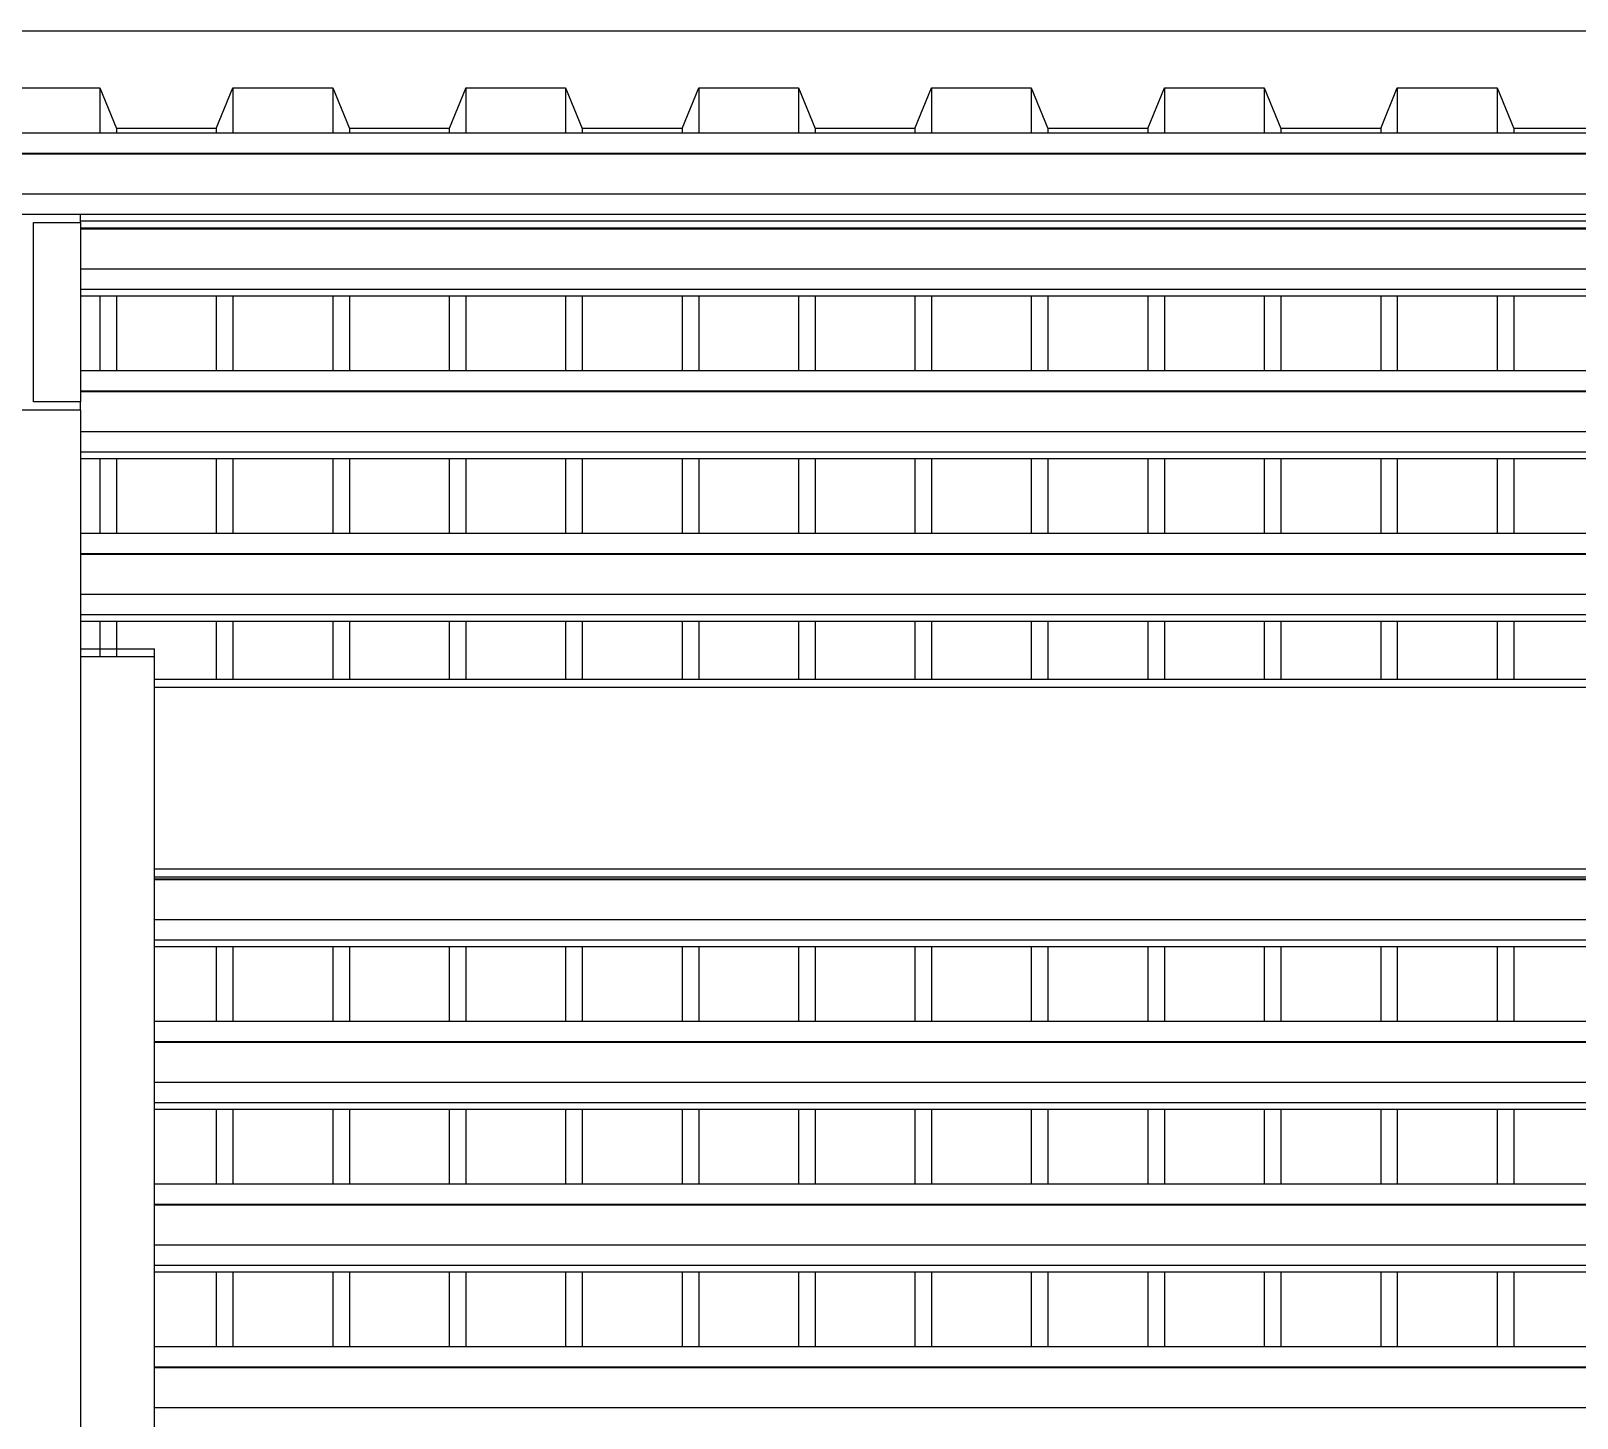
# Model space of a CAD drawing. Header units: metres. Extents: x -59 to 59, y -13 to 12.
# Drawn here: x -36.529 to -34.654, y 10.785 to 12.467 of the extents above; entities that cross this region are included whole.
import ezdxf

# ---------------------------------------------------------------- set-up
doc = ezdxf.new("R2010")
doc.units = ezdxf.units.M

msp = doc.modelspace()

# ---------------------------------------------------------------- linework, layer by layer
for p, q in [((-36.5865, 12.467), (-33.48, 12.467)), ((-36.5663, 12.398), (-36.4453, 12.398)), ((-36.4453, 12.398), (-36.4251, 12.3487)), ((-36.4453, 12.398), (-36.4453, 12.343)), ((-36.3041, 12.3487), (-36.2839, 12.398)), ((-36.2839, 12.398), (-36.1629, 12.398)), ((-36.2839, 12.398), (-36.2839, 12.343)), ((-36.1629, 12.398), (-36.1427, 12.3487)), ((-36.1629, 12.398), (-36.1629, 12.343)), ((-36.0015, 12.398), (-36.0217, 12.3487)), ((-36.0015, 12.398), (-36.0015, 12.343)), ((-36.0015, 12.398), (-35.8805, 12.398)), ((-35.8805, 12.398), (-35.8805, 12.343)), ((-35.8805, 12.398), (-35.8603, 12.3487)), ((-35.7393, 12.3487), (-35.7191, 12.398)), ((-35.7191, 12.398), (-35.7191, 12.343)), ((-35.7191, 12.398), (-35.5981, 12.398)), ((-35.5981, 12.398), (-35.5981, 12.343)), ((-35.5981, 12.398), (-35.5779, 12.3487)), ((-35.4569, 12.3487), (-35.4367, 12.398)), ((-35.4367, 12.398), (-35.4367, 12.343)), ((-35.4367, 12.398), (-35.3157, 12.398)), ((-35.3157, 12.398), (-35.3157, 12.343)), ((-35.3157, 12.398), (-35.2955, 12.3487)), ((-35.1745, 12.3487), (-35.1543, 12.398)), ((-35.1543, 12.398), (-35.1543, 12.343)), ((-35.1543, 12.398), (-35.0332, 12.398)), ((-35.0332, 12.398), (-35.0332, 12.343)), ((-35.0332, 12.398), (-35.0131, 12.3487)), ((-34.892, 12.3487), (-34.8719, 12.398)), ((-34.8719, 12.398), (-34.8719, 12.343)), ((-34.8719, 12.398), (-34.7508, 12.398)), ((-34.7508, 12.398), (-34.7508, 12.343)), ((-34.7508, 12.398), (-34.7307, 12.3487)), ((-36.4453, 12.343), (-36.5663, 12.343)), ((-36.4251, 12.343), (-36.4453, 12.343)), ((-36.3041, 12.3487), (-36.4251, 12.3487)), ((-36.4251, 12.3487), (-36.4251, 12.343)), ((-36.3041, 12.343), (-36.4251, 12.343)), ((-36.3041, 12.3487), (-36.3041, 12.343)), ((-36.2839, 12.343), (-36.3041, 12.343)), ((-36.1629, 12.343), (-36.2839, 12.343)), ((-36.1427, 12.343), (-36.1629, 12.343)), ((-36.0217, 12.3487), (-36.1427, 12.3487)), ((-36.1427, 12.3487), (-36.1427, 12.343)), ((-36.0217, 12.343), (-36.1427, 12.343)), ((-36.0217, 12.3487), (-36.0217, 12.343)), ((-36.0015, 12.343), (-36.0217, 12.343)), ((-35.8805, 12.343), (-36.0015, 12.343)), ((-35.8603, 12.343), (-35.8805, 12.343)), ((-35.8603, 12.3487), (-35.8603, 12.343)), ((-35.7393, 12.3487), (-35.8603, 12.3487)), ((-35.7393, 12.343), (-35.8603, 12.343)), ((-35.7393, 12.3487), (-35.7393, 12.343)), ((-35.7191, 12.343), (-35.7393, 12.343)), ((-35.5981, 12.343), (-35.7191, 12.343)), ((-35.5779, 12.343), (-35.5981, 12.343)), ((-35.5779, 12.3487), (-35.5779, 12.343)), ((-35.4569, 12.3487), (-35.5779, 12.3487)), ((-35.4569, 12.343), (-35.5779, 12.343)), ((-35.4569, 12.3487), (-35.4569, 12.343)), ((-35.4367, 12.343), (-35.4569, 12.343)), ((-35.3157, 12.343), (-35.4367, 12.343)), ((-35.2955, 12.343), (-35.3157, 12.343)), ((-35.2955, 12.3487), (-35.2955, 12.343)), ((-35.1745, 12.3487), (-35.2955, 12.3487)), ((-35.1745, 12.343), (-35.2955, 12.343)), ((-35.1745, 12.3487), (-35.1745, 12.343)), ((-35.1543, 12.343), (-35.1745, 12.343)), ((-35.0332, 12.343), (-35.1543, 12.343)), ((-35.0131, 12.343), (-35.0332, 12.343)), ((-35.0131, 12.3487), (-35.0131, 12.343)), ((-34.892, 12.3487), (-35.0131, 12.3487)), ((-34.892, 12.343), (-35.0131, 12.343)), ((-34.892, 12.3487), (-34.892, 12.343)), ((-34.8719, 12.343), (-34.892, 12.343)), ((-34.7508, 12.343), (-34.8719, 12.343)), ((-34.7307, 12.343), (-34.7508, 12.343)), ((-34.7307, 12.3487), (-34.7307, 12.343)), ((-34.6096, 12.3487), (-34.7307, 12.3487)), ((-34.6096, 12.343), (-34.7307, 12.343)), ((-18.7743, 12.3184), (-39.5889, 12.3184)), ((-18.7743, 12.3175), (-39.5889, 12.3175)), ((-18.7743, 12.2691), (-39.5889, 12.2691)), ((-36.4689, 12.2444), (-36.5889, 12.2444)), ((-36.4689, 12.2362), (-36.4689, 12.2444)), ((-32.8389, 12.2444), (-36.4689, 12.2444)), ((-36.5258, 12.0173), (-36.5258, 12.2347)), ((-36.5258, 12.2347), (-36.4689, 12.2347)), ((-32.8389, 12.2362), (-36.4689, 12.2362)), ((-36.4689, 12.2347), (-36.4689, 12.2362)), ((-36.4689, 12.2347), (-36.4689, 12.2277)), ((-32.8389, 12.2277), (-36.4689, 12.2277)), ((-36.4689, 12.2277), (-36.4689, 12.2268)), ((-32.8389, 12.2268), (-36.4689, 12.2268)), ((-36.4689, 12.2268), (-36.4689, 12.1783)), ((-32.8389, 12.1783), (-36.4689, 12.1783)), ((-36.4689, 12.1783), (-36.4689, 12.1537)), ((-32.8389, 12.1537), (-36.4689, 12.1537)), ((-36.4689, 12.1537), (-36.4689, 12.1455)), ((-36.4453, 12.1455), (-36.4689, 12.1455)), ((-36.4689, 12.1455), (-36.4689, 12.055)), ((-36.4453, 12.1455), (-36.4453, 12.055)), ((-36.4251, 12.1455), (-36.4453, 12.1455)), ((-36.4251, 12.1455), (-36.4251, 12.055)), ((-36.3041, 12.1455), (-36.4251, 12.1455)), ((-36.3041, 12.1455), (-36.3041, 12.055)), ((-36.2839, 12.1455), (-36.3041, 12.1455)), ((-36.2839, 12.1455), (-36.2839, 12.055)), ((-36.1629, 12.1455), (-36.2839, 12.1455)), ((-36.1629, 12.1455), (-36.1629, 12.055)), ((-36.1427, 12.1455), (-36.1629, 12.1455)), ((-36.1427, 12.1455), (-36.1427, 12.055)), ((-36.0217, 12.1455), (-36.1427, 12.1455)), ((-36.0217, 12.1455), (-36.0217, 12.055)), ((-36.0015, 12.1455), (-36.0217, 12.1455)), ((-36.0015, 12.1455), (-36.0015, 12.055)), ((-35.8805, 12.1455), (-36.0015, 12.1455)), ((-35.8805, 12.1455), (-35.8805, 12.055)), ((-35.8603, 12.1455), (-35.8805, 12.1455)), ((-35.8603, 12.1455), (-35.8603, 12.055)), ((-35.7393, 12.1455), (-35.8603, 12.1455)), ((-35.7393, 12.1455), (-35.7393, 12.055)), ((-35.7191, 12.1455), (-35.7393, 12.1455)), ((-35.7191, 12.1455), (-35.7191, 12.055)), ((-35.5981, 12.1455), (-35.7191, 12.1455)), ((-35.5981, 12.1455), (-35.5981, 12.055)), ((-35.5779, 12.1455), (-35.5981, 12.1455)), ((-35.5779, 12.1455), (-35.5779, 12.055)), ((-35.4569, 12.1455), (-35.5779, 12.1455)), ((-35.4569, 12.1455), (-35.4569, 12.055)), ((-35.4367, 12.1455), (-35.4569, 12.1455)), ((-35.4367, 12.1455), (-35.4367, 12.055)), ((-35.3157, 12.1455), (-35.4367, 12.1455)), ((-35.3157, 12.1455), (-35.3157, 12.055)), ((-35.2955, 12.1455), (-35.3157, 12.1455)), ((-35.2955, 12.1455), (-35.2955, 12.055)), ((-35.1745, 12.1455), (-35.2955, 12.1455)), ((-35.1745, 12.1455), (-35.1745, 12.055)), ((-35.1543, 12.1455), (-35.1745, 12.1455)), ((-35.1543, 12.1455), (-35.1543, 12.055)), ((-35.0332, 12.1455), (-35.1543, 12.1455)), ((-35.0332, 12.1455), (-35.0332, 12.055)), ((-35.0131, 12.1455), (-35.0332, 12.1455)), ((-35.0131, 12.1455), (-35.0131, 12.055)), ((-34.892, 12.1455), (-35.0131, 12.1455)), ((-34.892, 12.1455), (-34.892, 12.055)), ((-34.8719, 12.1455), (-34.892, 12.1455)), ((-34.8719, 12.1455), (-34.8719, 12.055)), ((-34.7508, 12.1455), (-34.8719, 12.1455)), ((-34.7508, 12.1455), (-34.7508, 12.055)), ((-34.7307, 12.1455), (-34.7508, 12.1455)), ((-34.7307, 12.1455), (-34.7307, 12.055)), ((-34.6096, 12.1455), (-34.7307, 12.1455)), ((-36.4453, 12.055), (-36.4689, 12.055)), ((-36.4689, 12.055), (-36.4689, 12.0304)), ((-36.4251, 12.055), (-36.4453, 12.055)), ((-36.3041, 12.055), (-36.4251, 12.055)), ((-36.2839, 12.055), (-36.3041, 12.055)), ((-36.1629, 12.055), (-36.2839, 12.055)), ((-36.1427, 12.055), (-36.1629, 12.055)), ((-36.0217, 12.055), (-36.1427, 12.055)), ((-36.0015, 12.055), (-36.0217, 12.055)), ((-35.8805, 12.055), (-36.0015, 12.055)), ((-35.8603, 12.055), (-35.8805, 12.055)), ((-35.7393, 12.055), (-35.8603, 12.055)), ((-35.7191, 12.055), (-35.7393, 12.055)), ((-35.5981, 12.055), (-35.7191, 12.055)), ((-35.5779, 12.055), (-35.5981, 12.055)), ((-35.4569, 12.055), (-35.5779, 12.055)), ((-35.4367, 12.055), (-35.4569, 12.055)), ((-35.3157, 12.055), (-35.4367, 12.055)), ((-35.2955, 12.055), (-35.3157, 12.055)), ((-35.1745, 12.055), (-35.2955, 12.055)), ((-35.1543, 12.055), (-35.1745, 12.055)), ((-35.0332, 12.055), (-35.1543, 12.055)), ((-35.0131, 12.055), (-35.0332, 12.055)), ((-34.892, 12.055), (-35.0131, 12.055)), ((-34.8719, 12.055), (-34.892, 12.055)), ((-34.7508, 12.055), (-34.8719, 12.055)), ((-34.7307, 12.055), (-34.7508, 12.055)), ((-34.6096, 12.055), (-34.7307, 12.055)), ((-32.8389, 12.0304), (-36.4689, 12.0304)), ((-36.4689, 12.0304), (-36.4689, 12.0296)), ((-32.8389, 12.0296), (-36.4689, 12.0296)), ((-36.4689, 12.0296), (-36.4689, 12.0173)), ((-36.5889, 12.0077), (-36.4689, 12.0077)), ((-36.4689, 12.0173), (-36.5258, 12.0173)), ((-36.4689, 12.0077), (-36.4689, 12.0173)), ((-36.4689, 12.0077), (-36.4689, 11.9811)), ((-32.8389, 11.9811), (-36.4689, 11.9811)), ((-36.4689, 11.9811), (-36.4689, 11.9564)), ((-32.8389, 11.9564), (-36.4689, 11.9564)), ((-36.4689, 11.9564), (-36.4689, 11.9482)), ((-36.4453, 11.9482), (-36.4689, 11.9482)), ((-36.4689, 11.9482), (-36.4689, 11.8578)), ((-36.4453, 11.9482), (-36.4453, 11.8578)), ((-36.4251, 11.9482), (-36.4453, 11.9482)), ((-36.4251, 11.9482), (-36.4251, 11.8578)), ((-36.3041, 11.9482), (-36.4251, 11.9482)), ((-36.3041, 11.9482), (-36.3041, 11.8578)), ((-36.2839, 11.9482), (-36.3041, 11.9482)), ((-36.2839, 11.9482), (-36.2839, 11.8578)), ((-36.1629, 11.9482), (-36.2839, 11.9482)), ((-36.1629, 11.9482), (-36.1629, 11.8578)), ((-36.1427, 11.9482), (-36.1629, 11.9482)), ((-36.1427, 11.9482), (-36.1427, 11.8578)), ((-36.0217, 11.9482), (-36.1427, 11.9482)), ((-36.0217, 11.9482), (-36.0217, 11.8578)), ((-36.0015, 11.9482), (-36.0217, 11.9482)), ((-36.0015, 11.9482), (-36.0015, 11.8578)), ((-35.8805, 11.9482), (-36.0015, 11.9482)), ((-35.8805, 11.9482), (-35.8805, 11.8578)), ((-35.8603, 11.9482), (-35.8805, 11.9482)), ((-35.8603, 11.9482), (-35.8603, 11.8578)), ((-35.7393, 11.9482), (-35.8603, 11.9482)), ((-35.7393, 11.9482), (-35.7393, 11.8578)), ((-35.7191, 11.9482), (-35.7393, 11.9482)), ((-35.7191, 11.9482), (-35.7191, 11.8578)), ((-35.5981, 11.9482), (-35.7191, 11.9482)), ((-35.5981, 11.9482), (-35.5981, 11.8578)), ((-35.5779, 11.9482), (-35.5981, 11.9482)), ((-35.5779, 11.9482), (-35.5779, 11.8578)), ((-35.4569, 11.9482), (-35.5779, 11.9482)), ((-35.4569, 11.9482), (-35.4569, 11.8578)), ((-35.4367, 11.9482), (-35.4569, 11.9482)), ((-35.4367, 11.9482), (-35.4367, 11.8578)), ((-35.3157, 11.9482), (-35.4367, 11.9482)), ((-35.3157, 11.9482), (-35.3157, 11.8578)), ((-35.2955, 11.9482), (-35.3157, 11.9482)), ((-35.2955, 11.9482), (-35.2955, 11.8578)), ((-35.1745, 11.9482), (-35.2955, 11.9482)), ((-35.1745, 11.9482), (-35.1745, 11.8578)), ((-35.1543, 11.9482), (-35.1745, 11.9482)), ((-35.1543, 11.9482), (-35.1543, 11.8578)), ((-35.0332, 11.9482), (-35.1543, 11.9482)), ((-35.0332, 11.9482), (-35.0332, 11.8578)), ((-35.0131, 11.9482), (-35.0332, 11.9482)), ((-35.0131, 11.9482), (-35.0131, 11.8578)), ((-34.892, 11.9482), (-35.0131, 11.9482)), ((-34.892, 11.9482), (-34.892, 11.8578)), ((-34.8719, 11.9482), (-34.892, 11.9482)), ((-34.8719, 11.9482), (-34.8719, 11.8578)), ((-34.7508, 11.9482), (-34.8719, 11.9482)), ((-34.7508, 11.9482), (-34.7508, 11.8578)), ((-34.7307, 11.9482), (-34.7508, 11.9482)), ((-34.7307, 11.9482), (-34.7307, 11.8578)), ((-34.6096, 11.9482), (-34.7307, 11.9482)), ((-36.4453, 11.8578), (-36.4689, 11.8578)), ((-36.4689, 11.8578), (-36.4689, 11.8331)), ((-36.4251, 11.8578), (-36.4453, 11.8578)), ((-36.3041, 11.8578), (-36.4251, 11.8578)), ((-36.2839, 11.8578), (-36.3041, 11.8578)), ((-36.1629, 11.8578), (-36.2839, 11.8578)), ((-36.1427, 11.8578), (-36.1629, 11.8578)), ((-36.0217, 11.8578), (-36.1427, 11.8578)), ((-36.0015, 11.8578), (-36.0217, 11.8578)), ((-35.8805, 11.8578), (-36.0015, 11.8578)), ((-35.8603, 11.8578), (-35.8805, 11.8578)), ((-35.7393, 11.8578), (-35.8603, 11.8578)), ((-35.7191, 11.8578), (-35.7393, 11.8578)), ((-35.5981, 11.8578), (-35.7191, 11.8578)), ((-35.5779, 11.8578), (-35.5981, 11.8578)), ((-35.4569, 11.8578), (-35.5779, 11.8578)), ((-35.4367, 11.8578), (-35.4569, 11.8578)), ((-35.3157, 11.8578), (-35.4367, 11.8578)), ((-35.2955, 11.8578), (-35.3157, 11.8578)), ((-35.1745, 11.8578), (-35.2955, 11.8578)), ((-35.1543, 11.8578), (-35.1745, 11.8578)), ((-35.0332, 11.8578), (-35.1543, 11.8578)), ((-35.0131, 11.8578), (-35.0332, 11.8578)), ((-34.892, 11.8578), (-35.0131, 11.8578)), ((-34.8719, 11.8578), (-34.892, 11.8578)), ((-34.7508, 11.8578), (-34.8719, 11.8578)), ((-34.7307, 11.8578), (-34.7508, 11.8578)), ((-34.6096, 11.8578), (-34.7307, 11.8578)), ((-32.8389, 11.8331), (-36.4689, 11.8331)), ((-36.4689, 11.8331), (-36.4689, 11.8323)), ((-32.8389, 11.8323), (-36.4689, 11.8323)), ((-36.4689, 11.8323), (-36.4689, 11.7838)), ((-32.8389, 11.7838), (-36.4689, 11.7838)), ((-36.4689, 11.7838), (-36.4689, 11.7591)), ((-32.8389, 11.7591), (-36.4689, 11.7591)), ((-36.4689, 11.7591), (-36.4689, 11.7509)), ((-36.4453, 11.7509), (-36.4689, 11.7509)), ((-36.4689, 11.7509), (-36.4689, 11.7178)), ((-36.4453, 11.7509), (-36.4453, 11.7178)), ((-36.4251, 11.7509), (-36.4453, 11.7509)), ((-36.4251, 11.7509), (-36.4251, 11.7178)), ((-36.3041, 11.7509), (-36.4251, 11.7509)), ((-36.3041, 11.7509), (-36.3041, 11.6812)), ((-36.2839, 11.7509), (-36.3041, 11.7509)), ((-36.2839, 11.7509), (-36.2839, 11.6812)), ((-36.1629, 11.7509), (-36.2839, 11.7509)), ((-36.1629, 11.7509), (-36.1629, 11.6812)), ((-36.1427, 11.7509), (-36.1629, 11.7509)), ((-36.1427, 11.7509), (-36.1427, 11.6812)), ((-36.0217, 11.7509), (-36.1427, 11.7509)), ((-36.0217, 11.7509), (-36.0217, 11.6812)), ((-36.0015, 11.7509), (-36.0217, 11.7509)), ((-36.0015, 11.7509), (-36.0015, 11.6812)), ((-35.8805, 11.7509), (-36.0015, 11.7509)), ((-35.8805, 11.7509), (-35.8805, 11.6812)), ((-35.8603, 11.7509), (-35.8805, 11.7509)), ((-35.8603, 11.7509), (-35.8603, 11.6812)), ((-35.7393, 11.7509), (-35.8603, 11.7509)), ((-35.7393, 11.7509), (-35.7393, 11.6812)), ((-35.7191, 11.7509), (-35.7393, 11.7509)), ((-35.7191, 11.7509), (-35.7191, 11.6812)), ((-35.5981, 11.7509), (-35.7191, 11.7509)), ((-35.5981, 11.7509), (-35.5981, 11.6812)), ((-35.5779, 11.7509), (-35.5981, 11.7509)), ((-35.5779, 11.7509), (-35.5779, 11.6812)), ((-35.4569, 11.7509), (-35.5779, 11.7509)), ((-35.4569, 11.7509), (-35.4569, 11.6812)), ((-35.4367, 11.7509), (-35.4569, 11.7509)), ((-35.4367, 11.7509), (-35.4367, 11.6812)), ((-35.3157, 11.7509), (-35.4367, 11.7509)), ((-35.3157, 11.7509), (-35.3157, 11.6812)), ((-35.2955, 11.7509), (-35.3157, 11.7509)), ((-35.2955, 11.7509), (-35.2955, 11.6812)), ((-35.1745, 11.7509), (-35.2955, 11.7509)), ((-35.1745, 11.7509), (-35.1745, 11.6812)), ((-35.1543, 11.7509), (-35.1745, 11.7509)), ((-35.1543, 11.7509), (-35.1543, 11.6812)), ((-35.0332, 11.7509), (-35.1543, 11.7509)), ((-35.0332, 11.7509), (-35.0332, 11.6812)), ((-35.0131, 11.7509), (-35.0332, 11.7509)), ((-35.0131, 11.7509), (-35.0131, 11.6812)), ((-34.892, 11.7509), (-35.0131, 11.7509)), ((-34.892, 11.7509), (-34.892, 11.6812)), ((-34.8719, 11.7509), (-34.892, 11.7509)), ((-34.8719, 11.7509), (-34.8719, 11.6812)), ((-34.7508, 11.7509), (-34.8719, 11.7509)), ((-34.7508, 11.7509), (-34.7508, 11.6812)), ((-34.7307, 11.7509), (-34.7508, 11.7509)), ((-34.7307, 11.7509), (-34.7307, 11.6812)), ((-34.6096, 11.7509), (-34.7307, 11.7509)), ((-36.4689, 11.7178), (-36.4453, 11.7178)), ((-36.4689, 11.7178), (-36.4689, 11.7079)), ((-36.4453, 11.7079), (-36.4689, 11.7079)), ((-36.4689, 11.7079), (-36.4689, 5.7693)), ((-36.4453, 11.7178), (-36.4453, 11.7079)), ((-36.4453, 11.7178), (-36.4251, 11.7178)), ((-36.4251, 11.7079), (-36.4453, 11.7079)), ((-36.4251, 11.7178), (-36.4251, 11.7079)), ((-36.4251, 11.7178), (-36.3789, 11.7178)), ((-36.3789, 11.7079), (-36.4251, 11.7079)), ((-36.3789, 11.7079), (-36.3789, 11.7178)), ((-36.3789, 11.6812), (-36.3789, 11.7079)), ((-36.3789, 11.6714), (-36.3789, 11.6812)), ((-36.3789, 11.6812), (-36.3041, 11.6812)), ((-36.3789, 11.6714), (-32.8389, 11.6714)), ((-36.3789, 11.451), (-36.3789, 11.6714)), ((-36.3041, 11.6812), (-36.2839, 11.6812)), ((-36.2839, 11.6812), (-36.1629, 11.6812)), ((-36.1629, 11.6812), (-36.1427, 11.6812)), ((-36.1427, 11.6812), (-36.0217, 11.6812)), ((-36.0217, 11.6812), (-36.0015, 11.6812)), ((-36.0015, 11.6812), (-35.8805, 11.6812)), ((-35.8805, 11.6812), (-35.8603, 11.6812)), ((-35.8603, 11.6812), (-35.7393, 11.6812)), ((-35.7393, 11.6812), (-35.7191, 11.6812)), ((-35.7191, 11.6812), (-35.5981, 11.6812)), ((-35.5981, 11.6812), (-35.5779, 11.6812)), ((-35.5779, 11.6812), (-35.4569, 11.6812)), ((-35.4569, 11.6812), (-35.4367, 11.6812)), ((-35.4367, 11.6812), (-35.3157, 11.6812)), ((-35.3157, 11.6812), (-35.2955, 11.6812)), ((-35.2955, 11.6812), (-35.1745, 11.6812)), ((-35.1745, 11.6812), (-35.1543, 11.6812)), ((-35.1543, 11.6812), (-35.0332, 11.6812)), ((-35.0332, 11.6812), (-35.0131, 11.6812)), ((-35.0131, 11.6812), (-34.892, 11.6812)), ((-34.892, 11.6812), (-34.8719, 11.6812)), ((-34.8719, 11.6812), (-34.7508, 11.6812)), ((-34.7508, 11.6812), (-34.7307, 11.6812)), ((-34.7307, 11.6812), (-34.6096, 11.6812)), ((-36.3789, 11.4412), (-36.3789, 11.451)), ((-36.3789, 11.451), (-32.8389, 11.451)), ((-36.3789, 11.4412), (-32.8389, 11.4412)), ((-36.3789, 11.4385), (-36.3789, 11.4412)), ((-32.8389, 11.4385), (-36.3789, 11.4385)), ((-36.3789, 11.4377), (-36.3789, 11.4385)), ((-32.8389, 11.4377), (-36.3789, 11.4377)), ((-36.3789, 11.3892), (-36.3789, 11.4377)), ((-32.8389, 11.3892), (-36.3789, 11.3892)), ((-36.3789, 11.3646), (-36.3789, 11.3892)), ((-32.8389, 11.3646), (-36.3789, 11.3646)), ((-36.3789, 11.3563), (-36.3789, 11.3646)), ((-36.3041, 11.3563), (-36.3789, 11.3563)), ((-36.3789, 11.2659), (-36.3789, 11.3563)), ((-36.3041, 11.3563), (-36.3041, 11.2659)), ((-36.2839, 11.3563), (-36.3041, 11.3563)), ((-36.2839, 11.3563), (-36.2839, 11.2659)), ((-36.1629, 11.3563), (-36.2839, 11.3563)), ((-36.1629, 11.3563), (-36.1629, 11.2659)), ((-36.1427, 11.3563), (-36.1629, 11.3563)), ((-36.1427, 11.3563), (-36.1427, 11.2659)), ((-36.0217, 11.3563), (-36.1427, 11.3563)), ((-36.0217, 11.3563), (-36.0217, 11.2659)), ((-36.0015, 11.3563), (-36.0217, 11.3563)), ((-36.0015, 11.3563), (-36.0015, 11.2659)), ((-35.8805, 11.3563), (-36.0015, 11.3563)), ((-35.8805, 11.3563), (-35.8805, 11.2659)), ((-35.8603, 11.3563), (-35.8805, 11.3563)), ((-35.8603, 11.3563), (-35.8603, 11.2659)), ((-35.7393, 11.3563), (-35.8603, 11.3563)), ((-35.7393, 11.3563), (-35.7393, 11.2659)), ((-35.7191, 11.3563), (-35.7393, 11.3563)), ((-35.7191, 11.3563), (-35.7191, 11.2659)), ((-35.5981, 11.3563), (-35.7191, 11.3563)), ((-35.5981, 11.3563), (-35.5981, 11.2659)), ((-35.5779, 11.3563), (-35.5981, 11.3563)), ((-35.5779, 11.3563), (-35.5779, 11.2659)), ((-35.4569, 11.3563), (-35.5779, 11.3563)), ((-35.4569, 11.3563), (-35.4569, 11.2659)), ((-35.4367, 11.3563), (-35.4569, 11.3563)), ((-35.4367, 11.3563), (-35.4367, 11.2659)), ((-35.3157, 11.3563), (-35.4367, 11.3563)), ((-35.3157, 11.3563), (-35.3157, 11.2659)), ((-35.2955, 11.3563), (-35.3157, 11.3563)), ((-35.2955, 11.3563), (-35.2955, 11.2659)), ((-35.1745, 11.3563), (-35.2955, 11.3563)), ((-35.1745, 11.3563), (-35.1745, 11.2659)), ((-35.1543, 11.3563), (-35.1745, 11.3563)), ((-35.1543, 11.3563), (-35.1543, 11.2659)), ((-35.0332, 11.3563), (-35.1543, 11.3563)), ((-35.0332, 11.3563), (-35.0332, 11.2659)), ((-35.0131, 11.3563), (-35.0332, 11.3563)), ((-35.0131, 11.3563), (-35.0131, 11.2659)), ((-34.892, 11.3563), (-35.0131, 11.3563)), ((-34.892, 11.3563), (-34.892, 11.2659)), ((-34.8719, 11.3563), (-34.892, 11.3563)), ((-34.8719, 11.3563), (-34.8719, 11.2659)), ((-34.7508, 11.3563), (-34.8719, 11.3563)), ((-34.7508, 11.3563), (-34.7508, 11.2659)), ((-34.7307, 11.3563), (-34.7508, 11.3563)), ((-34.7307, 11.3563), (-34.7307, 11.2659)), ((-34.6096, 11.3563), (-34.7307, 11.3563)), ((-36.3041, 11.2659), (-36.3789, 11.2659)), ((-36.3789, 11.2413), (-36.3789, 11.2659)), ((-36.2839, 11.2659), (-36.3041, 11.2659)), ((-36.1629, 11.2659), (-36.2839, 11.2659)), ((-36.1427, 11.2659), (-36.1629, 11.2659)), ((-36.0217, 11.2659), (-36.1427, 11.2659)), ((-36.0015, 11.2659), (-36.0217, 11.2659)), ((-35.8805, 11.2659), (-36.0015, 11.2659)), ((-35.8603, 11.2659), (-35.8805, 11.2659)), ((-35.7393, 11.2659), (-35.8603, 11.2659)), ((-35.7191, 11.2659), (-35.7393, 11.2659)), ((-35.5981, 11.2659), (-35.7191, 11.2659)), ((-35.5779, 11.2659), (-35.5981, 11.2659)), ((-35.4569, 11.2659), (-35.5779, 11.2659)), ((-35.4367, 11.2659), (-35.4569, 11.2659)), ((-35.3157, 11.2659), (-35.4367, 11.2659)), ((-35.2955, 11.2659), (-35.3157, 11.2659)), ((-35.1745, 11.2659), (-35.2955, 11.2659)), ((-35.1543, 11.2659), (-35.1745, 11.2659)), ((-35.0332, 11.2659), (-35.1543, 11.2659)), ((-35.0131, 11.2659), (-35.0332, 11.2659)), ((-34.892, 11.2659), (-35.0131, 11.2659)), ((-34.8719, 11.2659), (-34.892, 11.2659)), ((-34.7508, 11.2659), (-34.8719, 11.2659)), ((-34.7307, 11.2659), (-34.7508, 11.2659)), ((-34.6096, 11.2659), (-34.7307, 11.2659)), ((-32.8389, 11.2413), (-36.3789, 11.2413)), ((-36.3789, 11.2404), (-36.3789, 11.2413)), ((-32.8389, 11.2404), (-36.3789, 11.2404)), ((-36.3789, 11.1919), (-36.3789, 11.2404)), ((-32.8389, 11.1919), (-36.3789, 11.1919)), ((-36.3789, 11.1673), (-36.3789, 11.1919)), ((-32.8389, 11.1673), (-36.3789, 11.1673)), ((-36.3789, 11.1591), (-36.3789, 11.1673)), ((-36.3041, 11.1591), (-36.3789, 11.1591)), ((-36.3789, 11.0686), (-36.3789, 11.1591)), ((-36.3041, 11.1591), (-36.3041, 11.0686)), ((-36.2839, 11.1591), (-36.3041, 11.1591)), ((-36.2839, 11.1591), (-36.2839, 11.0686)), ((-36.1629, 11.1591), (-36.2839, 11.1591)), ((-36.1629, 11.1591), (-36.1629, 11.0686)), ((-36.1427, 11.1591), (-36.1629, 11.1591)), ((-36.1427, 11.1591), (-36.1427, 11.0686)), ((-36.0217, 11.1591), (-36.1427, 11.1591)), ((-36.0217, 11.1591), (-36.0217, 11.0686)), ((-36.0015, 11.1591), (-36.0217, 11.1591)), ((-36.0015, 11.1591), (-36.0015, 11.0686)), ((-35.8805, 11.1591), (-36.0015, 11.1591)), ((-35.8805, 11.1591), (-35.8805, 11.0686)), ((-35.8603, 11.1591), (-35.8805, 11.1591)), ((-35.8603, 11.1591), (-35.8603, 11.0686)), ((-35.7393, 11.1591), (-35.8603, 11.1591)), ((-35.7393, 11.1591), (-35.7393, 11.0686)), ((-35.7191, 11.1591), (-35.7393, 11.1591)), ((-35.7191, 11.1591), (-35.7191, 11.0686)), ((-35.5981, 11.1591), (-35.7191, 11.1591)), ((-35.5981, 11.1591), (-35.5981, 11.0686)), ((-35.5779, 11.1591), (-35.5981, 11.1591)), ((-35.5779, 11.1591), (-35.5779, 11.0686)), ((-35.4569, 11.1591), (-35.5779, 11.1591)), ((-35.4569, 11.1591), (-35.4569, 11.0686)), ((-35.4367, 11.1591), (-35.4569, 11.1591)), ((-35.4367, 11.1591), (-35.4367, 11.0686)), ((-35.3157, 11.1591), (-35.4367, 11.1591)), ((-35.3157, 11.1591), (-35.3157, 11.0686)), ((-35.2955, 11.1591), (-35.3157, 11.1591)), ((-35.2955, 11.1591), (-35.2955, 11.0686)), ((-35.1745, 11.1591), (-35.2955, 11.1591)), ((-35.1745, 11.1591), (-35.1745, 11.0686)), ((-35.1543, 11.1591), (-35.1745, 11.1591)), ((-35.1543, 11.1591), (-35.1543, 11.0686)), ((-35.0332, 11.1591), (-35.1543, 11.1591)), ((-35.0332, 11.1591), (-35.0332, 11.0686)), ((-35.0131, 11.1591), (-35.0332, 11.1591)), ((-35.0131, 11.1591), (-35.0131, 11.0686)), ((-34.892, 11.1591), (-35.0131, 11.1591)), ((-34.892, 11.1591), (-34.892, 11.0686)), ((-34.8719, 11.1591), (-34.892, 11.1591)), ((-34.8719, 11.1591), (-34.8719, 11.0686)), ((-34.7508, 11.1591), (-34.8719, 11.1591)), ((-34.7508, 11.1591), (-34.7508, 11.0686)), ((-34.7307, 11.1591), (-34.7508, 11.1591)), ((-34.7307, 11.1591), (-34.7307, 11.0686)), ((-34.6096, 11.1591), (-34.7307, 11.1591)), ((-36.3041, 11.0686), (-36.3789, 11.0686)), ((-36.3789, 11.044), (-36.3789, 11.0686)), ((-36.2839, 11.0686), (-36.3041, 11.0686)), ((-36.1629, 11.0686), (-36.2839, 11.0686)), ((-36.1427, 11.0686), (-36.1629, 11.0686)), ((-36.0217, 11.0686), (-36.1427, 11.0686)), ((-36.0015, 11.0686), (-36.0217, 11.0686)), ((-35.8805, 11.0686), (-36.0015, 11.0686)), ((-35.8603, 11.0686), (-35.8805, 11.0686)), ((-35.7393, 11.0686), (-35.8603, 11.0686)), ((-35.7191, 11.0686), (-35.7393, 11.0686)), ((-35.5981, 11.0686), (-35.7191, 11.0686)), ((-35.5779, 11.0686), (-35.5981, 11.0686)), ((-35.4569, 11.0686), (-35.5779, 11.0686)), ((-35.4367, 11.0686), (-35.4569, 11.0686)), ((-35.3157, 11.0686), (-35.4367, 11.0686)), ((-35.2955, 11.0686), (-35.3157, 11.0686)), ((-35.1745, 11.0686), (-35.2955, 11.0686)), ((-35.1543, 11.0686), (-35.1745, 11.0686)), ((-35.0332, 11.0686), (-35.1543, 11.0686)), ((-35.0131, 11.0686), (-35.0332, 11.0686)), ((-34.892, 11.0686), (-35.0131, 11.0686)), ((-34.8719, 11.0686), (-34.892, 11.0686)), ((-34.7508, 11.0686), (-34.8719, 11.0686)), ((-34.7307, 11.0686), (-34.7508, 11.0686)), ((-34.6096, 11.0686), (-34.7307, 11.0686)), ((-32.8389, 11.044), (-36.3789, 11.044)), ((-36.3789, 11.0432), (-36.3789, 11.044)), ((-32.8389, 11.0432), (-36.3789, 11.0432)), ((-36.3789, 10.9947), (-36.3789, 11.0432)), ((-32.8389, 10.9947), (-36.3789, 10.9947)), ((-36.3789, 10.97), (-36.3789, 10.9947)), ((-32.8389, 10.97), (-36.3789, 10.97)), ((-36.3789, 10.9618), (-36.3789, 10.97)), ((-36.3041, 10.9618), (-36.3789, 10.9618)), ((-36.3789, 10.8714), (-36.3789, 10.9618)), ((-36.3041, 10.9618), (-36.3041, 10.8714)), ((-36.2839, 10.9618), (-36.3041, 10.9618)), ((-36.2839, 10.9618), (-36.2839, 10.8714)), ((-36.1629, 10.9618), (-36.2839, 10.9618)), ((-36.1629, 10.9618), (-36.1629, 10.8714)), ((-36.1427, 10.9618), (-36.1629, 10.9618)), ((-36.1427, 10.9618), (-36.1427, 10.8714)), ((-36.0217, 10.9618), (-36.1427, 10.9618)), ((-36.0217, 10.9618), (-36.0217, 10.8714)), ((-36.0015, 10.9618), (-36.0217, 10.9618)), ((-36.0015, 10.9618), (-36.0015, 10.8714)), ((-35.8805, 10.9618), (-36.0015, 10.9618)), ((-35.8805, 10.9618), (-35.8805, 10.8714)), ((-35.8603, 10.9618), (-35.8805, 10.9618)), ((-35.8603, 10.9618), (-35.8603, 10.8714)), ((-35.7393, 10.9618), (-35.8603, 10.9618)), ((-35.7393, 10.9618), (-35.7393, 10.8714)), ((-35.7191, 10.9618), (-35.7393, 10.9618)), ((-35.7191, 10.9618), (-35.7191, 10.8714)), ((-35.5981, 10.9618), (-35.7191, 10.9618)), ((-35.5981, 10.9618), (-35.5981, 10.8714)), ((-35.5779, 10.9618), (-35.5981, 10.9618)), ((-35.5779, 10.9618), (-35.5779, 10.8714)), ((-35.4569, 10.9618), (-35.5779, 10.9618)), ((-35.4569, 10.9618), (-35.4569, 10.8714)), ((-35.4367, 10.9618), (-35.4569, 10.9618)), ((-35.4367, 10.9618), (-35.4367, 10.8714)), ((-35.3157, 10.9618), (-35.4367, 10.9618)), ((-35.3157, 10.9618), (-35.3157, 10.8714)), ((-35.2955, 10.9618), (-35.3157, 10.9618)), ((-35.2955, 10.9618), (-35.2955, 10.8714)), ((-35.1745, 10.9618), (-35.2955, 10.9618)), ((-35.1745, 10.9618), (-35.1745, 10.8714)), ((-35.1543, 10.9618), (-35.1745, 10.9618)), ((-35.1543, 10.9618), (-35.1543, 10.8714)), ((-35.0332, 10.9618), (-35.1543, 10.9618)), ((-35.0332, 10.9618), (-35.0332, 10.8714)), ((-35.0131, 10.9618), (-35.0332, 10.9618)), ((-35.0131, 10.9618), (-35.0131, 10.8714)), ((-34.892, 10.9618), (-35.0131, 10.9618)), ((-34.892, 10.9618), (-34.892, 10.8714)), ((-34.8719, 10.9618), (-34.892, 10.9618)), ((-34.8719, 10.9618), (-34.8719, 10.8714)), ((-34.7508, 10.9618), (-34.8719, 10.9618)), ((-34.7508, 10.9618), (-34.7508, 10.8714)), ((-34.7307, 10.9618), (-34.7508, 10.9618)), ((-34.7307, 10.9618), (-34.7307, 10.8714)), ((-34.6096, 10.9618), (-34.7307, 10.9618)), ((-36.3041, 10.8714), (-36.3789, 10.8714)), ((-36.3789, 10.8467), (-36.3789, 10.8714)), ((-36.2839, 10.8714), (-36.3041, 10.8714)), ((-36.1629, 10.8714), (-36.2839, 10.8714)), ((-36.1427, 10.8714), (-36.1629, 10.8714)), ((-36.0217, 10.8714), (-36.1427, 10.8714)), ((-36.0015, 10.8714), (-36.0217, 10.8714)), ((-35.8805, 10.8714), (-36.0015, 10.8714)), ((-35.8603, 10.8714), (-35.8805, 10.8714)), ((-35.7393, 10.8714), (-35.8603, 10.8714)), ((-35.7191, 10.8714), (-35.7393, 10.8714)), ((-35.5981, 10.8714), (-35.7191, 10.8714)), ((-35.5779, 10.8714), (-35.5981, 10.8714)), ((-35.4569, 10.8714), (-35.5779, 10.8714)), ((-35.4367, 10.8714), (-35.4569, 10.8714)), ((-35.3157, 10.8714), (-35.4367, 10.8714)), ((-35.2955, 10.8714), (-35.3157, 10.8714)), ((-35.1745, 10.8714), (-35.2955, 10.8714)), ((-35.1543, 10.8714), (-35.1745, 10.8714)), ((-35.0332, 10.8714), (-35.1543, 10.8714)), ((-35.0131, 10.8714), (-35.0332, 10.8714)), ((-34.892, 10.8714), (-35.0131, 10.8714)), ((-34.8719, 10.8714), (-34.892, 10.8714)), ((-34.7508, 10.8714), (-34.8719, 10.8714)), ((-34.7307, 10.8714), (-34.7508, 10.8714)), ((-34.6096, 10.8714), (-34.7307, 10.8714)), ((-32.8389, 10.8467), (-36.3789, 10.8467)), ((-36.3789, 10.8459), (-36.3789, 10.8467)), ((-32.8389, 10.8459), (-36.3789, 10.8459)), ((-36.3789, 10.7974), (-36.3789, 10.8459)), ((-32.8389, 10.7974), (-36.3789, 10.7974)), ((-36.3789, 10.7727), (-36.3789, 10.7974))]:
    msp.add_line(p, q)

doc.saveas('drawing.dxf')
